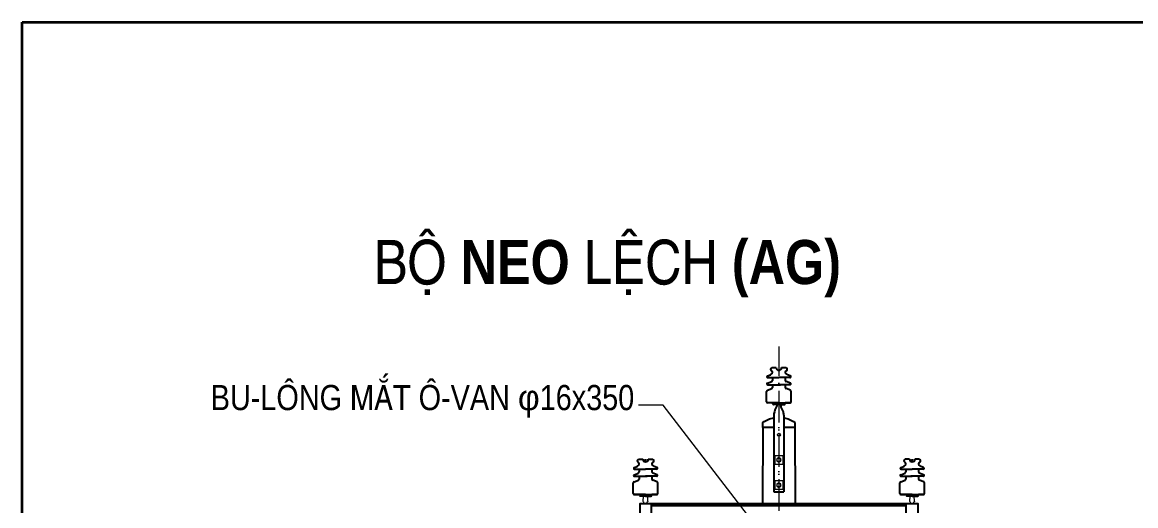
# Model space of a CAD drawing. Header units: millimetres. Extents: x -23083795 to 376618, y 113268 to 3804440.
# Drawn here: x 290304 to 293032, y 127477 to 128660 of the extents above; entities that cross this region are included whole.
import ezdxf

# ---------------------------------------------------------------- set-up
doc = ezdxf.new("R2010")
doc.units = ezdxf.units.MM
doc.header["$LTSCALE"] = 6
doc.linetypes.add('ACAD_ISO10W100', pattern=[18, 12, -3, 0, -3])
for name, color, linetype, lineweight in [('Netcoban', 4, 'Continuous', 25), ('Netlon', 5, 'Continuous', 40), ('netlonkhungten', 32, 'Continuous', 35), ('Nettim', 1, 'ACAD_ISO10W100', 5), ('Netvua', 3, 'Continuous', 20)]:
    doc.layers.add(name, color=color, linetype=linetype, lineweight=lineweight)
doc.styles.get("Standard").update_dxf_attribs({"font": 'VHELVCN_1.TTF', "height": 60})
doc.dimstyles.new('ISO-15', dxfattribs={"dimtxt": 2.5, "dimasz": 15, "dimexe": 15, "dimexo": 15, "dimgap": 10, "dimtad": 1, "dimtoh": 1, "dimdec": 0, "dimlfac": 0.5, "dimrnd": 1, "dimtxsty": 'Standard', "dimcen": 25, "dimclrd": 7, "dimclre": 7, "dimadec": 0, "dimazin": 0, "dimtfac": 1, "dimtdec": 0, "dimtmove": 0, "dimatfit": 3, "dimfxl": 1, "dimlwd": 0, "dimlwe": 0, "dimarcsym": 0})

msp = doc.modelspace()

# ---------------------------------------------------------------- linework, layer by layer
at = {"layer": 'Netcoban'}
for p, q in [((292129.62405, 127794.30556), (292136.59304, 127796.9807)), ((292137.79437, 127798.22093), (292138.59634, 127798.52878)), ((292139.80879, 127814.57792), (292150.90067, 127814.57792)), ((292164.04661, 127814.57792), (292175.13849, 127814.57792)), ((292177.1529, 127798.22093), (292176.35094, 127798.52878)), ((292185.32323, 127794.30556), (292178.35424, 127796.9807)), ((292129.41566, 127776.64071), (292140.01772, 127780.71046)), ((292130.15177, 127772.66903), (292157.47364, 127772.66903)), ((292130.36015, 127790.33388), (292157.47364, 127790.33388)), ((292141.86284, 127790.33388), (292141.86284, 127783.39513)), ((292141.86284, 127772.66903), (292141.86284, 127765.96568)), ((292153.77635, 127772.66903), (292161.17093, 127772.66903)), ((292184.58713, 127790.33388), (292157.47364, 127790.33388)), ((292184.79551, 127772.66903), (292157.47364, 127772.66903)), ((292173.08443, 127790.33388), (292173.08443, 127783.39513)), ((292173.08443, 127772.66903), (292173.08443, 127765.96568)), ((292185.53161, 127776.64071), (292174.92956, 127780.71046)), ((292127.48448, 127730.7726), (292127.48448, 127756.49355)), ((292129.3296, 127759.17823), (292140.01772, 127763.28101)), ((292185.61767, 127759.17823), (292174.92956, 127763.28101)), ((292187.4628, 127730.7726), (292187.4628, 127756.49355)), ((292157.47364, 127728.30773), (292129.94934, 127728.30773)), ((292142.68446, 127725.84287), (292142.68446, 127728.30773)), ((292157.47364, 127724.19963), (292144.32771, 127724.19963)), ((292147.59682, 127709.28483), (292152.30296, 127719.04204)), ((292153.32041, 127723.28442), (292153.33996, 127724.19963)), ((292157.47364, 127728.30773), (292184.99794, 127728.30773)), ((292157.47364, 127724.19963), (292170.61957, 127724.19963)), ((292161.62687, 127723.28442), (292161.60732, 127724.19963)), ((292167.35046, 127709.28483), (292162.64431, 127719.04204)), ((292172.26281, 127725.84287), (292172.26281, 127728.30773)), ((292184.99794, 127728.30773), (292173.08443, 127728.30773)), ((292145.14933, 127698.57668), (292145.14933, 127510.59065)), ((292169.79795, 127698.57668), (292169.79795, 127510.59065)), ((292169.79795, 127698.57668), (292169.79795, 127510.59065)), ((292118.44665, 127668.34184), (292117.19642, 127480.8069)), ((292196.50063, 127668.34184), (292197.75086, 127480.8069)), ((291813.21452, 127590.4995), (291824.3064, 127590.4995)), ((291837.45234, 127590.4995), (291848.54422, 127590.4995)), ((292477.49494, 127590.4995), (292466.40306, 127590.4995)), ((292501.73275, 127590.4995), (292490.64087, 127590.4995)), ((291802.8214, 127552.56229), (291813.42345, 127556.63204)), ((291803.02978, 127570.22713), (291809.99877, 127572.90228)), ((291803.5575, 127548.59061), (291830.87937, 127548.59061)), ((291803.76588, 127566.25546), (291830.87937, 127566.25546)), ((291811.20011, 127574.14251), (291812.00207, 127574.45036)), ((291815.26858, 127566.25546), (291815.26858, 127559.31671)), ((291815.26858, 127548.59061), (291815.26858, 127541.88726)), ((291827.18208, 127548.59061), (291834.57666, 127548.59061)), ((291857.99286, 127566.25546), (291830.87937, 127566.25546)), ((291858.20124, 127548.59061), (291830.87937, 127548.59061)), ((291846.49017, 127566.25546), (291846.49017, 127559.31671)), ((291846.49017, 127548.59061), (291846.49017, 127541.88726)), ((291858.93735, 127552.56229), (291848.33529, 127556.63204)), ((291850.55864, 127574.14251), (291849.75667, 127574.45036)), ((291858.72896, 127570.22713), (291851.75997, 127572.90228)), ((292456.00993, 127552.56229), (292466.61199, 127556.63204)), ((292456.21831, 127570.22713), (292463.1873, 127572.90228)), ((292456.74604, 127548.59061), (292484.06791, 127548.59061)), ((292456.95442, 127566.25546), (292484.06791, 127566.25546)), ((292464.38864, 127574.14251), (292465.19061, 127574.45036)), ((292468.45711, 127566.25546), (292468.45711, 127559.31671)), ((292468.45711, 127548.59061), (292468.45711, 127541.88726)), ((292487.7652, 127548.59061), (292480.37061, 127548.59061)), ((292511.18139, 127566.25546), (292484.06791, 127566.25546)), ((292511.38978, 127548.59061), (292484.06791, 127548.59061)), ((292499.6787, 127566.25546), (292499.6787, 127559.31671)), ((292499.6787, 127548.59061), (292499.6787, 127541.88726)), ((292512.12588, 127552.56229), (292501.52383, 127556.63204)), ((292503.74717, 127574.14251), (292502.94521, 127574.45036)), ((292511.9175, 127570.22713), (292504.94851, 127572.90228)), ((291800.89021, 127506.69418), (291800.89021, 127532.41513)), ((291802.73534, 127535.09981), (291813.42345, 127539.20259)), ((291859.02341, 127535.09981), (291848.33529, 127539.20259)), ((291860.86853, 127506.69418), (291860.86853, 127532.41513)), ((292454.07875, 127506.69418), (292454.07875, 127532.41513)), ((292455.92387, 127535.09981), (292466.61199, 127539.20259)), ((292512.21194, 127535.09981), (292501.52383, 127539.20259)), ((292514.05707, 127506.69418), (292514.05707, 127532.41513)), ((291803.35507, 127504.22931), (291815.26858, 127504.22931)), ((291830.87937, 127504.22931), (291803.35507, 127504.22931)), ((291816.0902, 127501.76445), (291816.0902, 127504.22931)), ((291830.87937, 127500.12121), (291817.73344, 127500.12121)), ((291830.87937, 127504.22931), (291858.40367, 127504.22931)), ((291830.87937, 127500.12121), (291844.0253, 127500.12121)), ((291845.66855, 127501.76445), (291845.66855, 127504.22931)), ((291858.40367, 127504.22931), (291846.49017, 127504.22931)), ((292145.14933, 127510.59065), (292169.79795, 127510.59065)), ((292484.06791, 127504.22931), (292456.54361, 127504.22931)), ((292456.54361, 127504.22931), (292468.45711, 127504.22931)), ((292469.27873, 127501.76445), (292469.27873, 127504.22931)), ((292484.06791, 127500.12121), (292470.92197, 127500.12121)), ((292484.06791, 127504.22931), (292511.5922, 127504.22931)), ((292484.06791, 127500.12121), (292497.21384, 127500.12121)), ((292498.85708, 127501.76445), (292498.85708, 127504.22931)), ((292511.5922, 127504.22931), (292499.6787, 127504.22931)), ((291845.25773, 127449.99612), (291845.25773, 127480.8069)), ((291845.25773, 127477.52041), (292469.68954, 127477.52041)), ((292469.68954, 127449.99612), (292469.68954, 127480.8069))]:
    msp.add_line(p, q, dxfattribs=at)
for points in [[(292145.14933, 127668.34184), (292118.44665, 127668.34184), (292118.44665, 127680.66616, -0.1077613261), (292145.14933, 127691.86355, -0.1077613261)], [(292169.79795, 127691.86355, -0.1077613261), (292196.50063, 127680.66616)]]:
    msp.add_lwpolyline(points, format="xyb", dxfattribs=at)
for points in [[(292196.50063, 127680.66616), (292196.50063, 127668.34184), (292169.79795, 127668.34184)], [(291907.56398, 127480.8069), (291907.29011, 127481.0123), (291907.13605, 127480.8069)], [(292407.3833, 127480.8069), (292407.65717, 127481.0123), (292407.81123, 127480.8069)]]:
    msp.add_lwpolyline(points, dxfattribs=at)
msp.add_lwpolyline([(291816.50101, 127449.99612), (292498.44627, 127449.99612), (292498.44627, 127480.8069), (291816.50101, 127480.8069)], close=True, dxfattribs=at)
for centre, radius, start, end in [((292130.36015, 127792.38793), 2.05405, 111, 270), ((292138.52886, 127796.30753), 2.04953, 111, 160.82527507), ((292139.80879, 127810.42581), 2.87567, 110.54948742, 252.76760364), ((292136.93312, 127803.16945), 4.92972, 289.71768049, 68.38172758), ((292138.14325, 127814.65111), 1.66715, 289.85049481, 357.48386624), ((292157.47364, 127814.57792), 6.57297, 180, 0), ((292178.01416, 127803.16945), 4.92972, 111.61827242, 250.28231951), ((292176.80403, 127814.65111), 1.66715, 182.51613376, 250.14950519), ((292175.13849, 127810.42581), 2.87567, 287.23239636, 69.45051258), ((292176.41842, 127796.30753), 2.04953, 19.17472493, 69), ((292184.58713, 127792.38793), 2.05405, 270, 69), ((292130.15177, 127774.72309), 2.05405, 111, 270), ((292138.98717, 127783.39513), 2.87567, 291, 0), ((292138.98717, 127765.96568), 2.87567, 291, 0), ((292175.96011, 127783.39513), 2.87567, 180, 249), ((292175.96011, 127765.96568), 2.87567, 180, 249), ((292184.79551, 127774.72309), 2.05405, 270, 69), ((292130.36015, 127756.49355), 2.87567, 111, 180), ((292184.58713, 127756.49355), 2.87567, 0, 69), ((292129.94934, 127730.7726), 2.46486, 180, 270), ((292144.32771, 127725.84287), 1.64324, 180, 270), ((292143.05249, 127723.50377), 10.27026, 334.25084615, 358.77620905), ((292171.89479, 127723.50377), 10.27026, 181.22379095, 205.74915385), ((292170.61957, 127725.84287), 1.64324, 270, 0), ((292184.99794, 127730.7726), 2.46486, 270, 0), ((292169.79795, 127698.57668), 24.64862, 154.25084615, 180), ((292145.14933, 127698.57668), 24.64862, 0, 25.74915385), ((291813.21452, 127586.34739), 2.87567, 110.54948742, 252.76760364), ((291810.33885, 127579.09103), 4.92972, 289.71768049, 68.38172758), ((291811.54898, 127590.57269), 1.66715, 289.85049481, 357.48386624), ((291830.87937, 127590.4995), 6.57297, 180, 0), ((291851.41989, 127579.09103), 4.92972, 111.61827242, 250.28231951), ((291850.20976, 127590.57269), 1.66715, 182.51613376, 250.14950519), ((291848.54422, 127586.34739), 2.87567, 287.23239636, 69.45051258), ((292466.40306, 127586.34739), 2.87567, 110.54948742, 252.76760364), ((292463.52739, 127579.09103), 4.92972, 289.71768049, 68.38172758), ((292464.73752, 127590.57269), 1.66715, 289.85049481, 357.48386624), ((292484.06791, 127590.4995), 6.57297, 180, 0), ((292504.60843, 127579.09103), 4.92972, 111.61827242, 250.28231951), ((292503.39829, 127590.57269), 1.66715, 182.51613376, 250.14950519), ((292501.73275, 127586.34739), 2.87567, 287.23239636, 69.45051258), ((291803.5575, 127550.64466), 2.05405, 111, 270), ((291803.76588, 127568.30951), 2.05405, 111, 270), ((291811.93459, 127572.22911), 2.04953, 111, 160.82527507), ((291812.3929, 127559.31671), 2.87567, 291, 0), ((291849.36584, 127559.31671), 2.87567, 180, 249), ((291849.82415, 127572.22911), 2.04953, 19.17472493, 69), ((291857.99286, 127568.30951), 2.05405, 270, 69), ((291858.20124, 127550.64466), 2.05405, 270, 69), ((292456.74604, 127550.64466), 2.05405, 111, 270), ((292456.95442, 127568.30951), 2.05405, 111, 270), ((292465.12313, 127572.22911), 2.04953, 111, 160.82527507), ((292465.58144, 127559.31671), 2.87567, 291, 0), ((292502.55437, 127559.31671), 2.87567, 180, 249), ((292503.01269, 127572.22911), 2.04953, 19.17472493, 69), ((292511.18139, 127568.30951), 2.05405, 270, 69), ((292511.38978, 127550.64466), 2.05405, 270, 69), ((291803.76588, 127532.41513), 2.87567, 111, 180), ((291812.3929, 127541.88726), 2.87567, 291, 0), ((291849.36584, 127541.88726), 2.87567, 180, 249), ((291857.99286, 127532.41513), 2.87567, 0, 69), ((292456.95442, 127532.41513), 2.87567, 111, 180), ((292465.58144, 127541.88726), 2.87567, 291, 0), ((292502.55437, 127541.88726), 2.87567, 180, 249), ((292511.18139, 127532.41513), 2.87567, 0, 69), ((291803.35507, 127506.69418), 2.46486, 180, 270), ((291817.73344, 127501.76445), 1.64324, 180, 270), ((291844.0253, 127501.76445), 1.64324, 270, 0), ((291858.40367, 127506.69418), 2.46486, 270, 0), ((292456.54361, 127506.69418), 2.46486, 180, 270), ((292470.92197, 127501.76445), 1.64324, 180, 270), ((292497.21384, 127501.76445), 1.64324, 270, 0), ((292511.5922, 127506.69418), 2.46486, 270, 0)]:
    msp.add_arc(centre, radius, start, end, dxfattribs=at)
at = {"layer": 'Netlon'}
for centre in [(291830.87937, 127587.95235), (292484.06791, 127587.95235)]:
    msp.add_circle(centre, 0.08216, dxfattribs=at)
at = {"layer": 'netlonkhungten'}
msp.add_lwpolyline([(290303.95978, 128659.81248), (310150.10347, 128659.81248), (310150.10347, 114283.45961), (290303.95978, 114283.45961)], close=True, dxfattribs=at)
at = {"layer": 'Nettim'}
for p, q in [((292157.47364, 127866.2148), (292157.47364, 126366.98183)), ((292157.47364, 127752.13783), (292157.47364, 126842.2895))]:
    msp.add_line(p, q, dxfattribs=at)
at = {"layer": 'Netvua'}
for p, q in [((291825.33475, 127487.42997), (291825.71808, 127500.12121)), ((291836.42399, 127487.42997), (291836.04066, 127500.12121)), ((292478.52329, 127487.42997), (292478.90662, 127500.12121)), ((292489.61253, 127487.42997), (292489.22919, 127500.12121)), ((291826.77127, 127480.8069), (291826.77127, 127486.23474)), ((291834.98747, 127480.8069), (291834.98747, 127486.23474)), ((292479.9598, 127480.8069), (292479.9598, 127486.23474)), ((292488.17601, 127480.8069), (292488.17601, 127486.23474))]:
    msp.add_line(p, q, dxfattribs=at)
for points in [[(292147.20338, 127578.37437), (292167.7439, 127578.37437), (292167.7439, 127598.91489), (292147.20338, 127598.91489)], [(292157.47364, 127594.33698), (292152.54391, 127591.4908), (292152.54391, 127585.79845), (292157.47364, 127582.95227), (292162.40336, 127585.79845), (292162.40336, 127591.4908)], [(292147.20338, 127516.75281), (292167.7439, 127516.75281), (292167.7439, 127537.29333), (292147.20338, 127537.29333)], [(292157.47364, 127532.71542), (292152.54391, 127529.86924), (292152.54391, 127524.17689), (292157.47364, 127521.33071), (292162.40336, 127524.17689), (292162.40336, 127529.86924)]]:
    msp.add_lwpolyline(points, close=True, dxfattribs=at)
for centre, radius in [((292157.47364, 127650.26619), 3.69729), ((292157.47364, 127588.64463), 4.73758), ((292157.47364, 127527.02307), 4.73758)]:
    msp.add_circle(centre, radius, dxfattribs=at)
for centre, start, end in [((291824.10288, 127487.46717), 270, 358.26993724), ((291837.65586, 127487.46717), 181.73006276, 270), ((292477.29142, 127487.46717), 270, 358.26993724), ((292490.84439, 127487.46717), 181.73006276, 270)]:
    msp.add_arc(centre, 1.23243, start, end, dxfattribs=at)

# ---------------------------------------------------------------- texts
at = {"insert": (291737.52996, 128056.70932), "char_height": 107.83773, "width": 2767.0834924, "attachment_point": 5}
msp.add_mtext('{\\fVNI-Helve-Condense|b1|i0|c0|p2;BOÄ NEO LEÄCH (AG)}', dxfattribs=at)
at = {"layer": 'Netcoban', "insert": (291803.16574, 127691.89909), "char_height": 61.62156, "attachment_point": 9}
msp.add_mtext('BU-LOÂNG MAÉT OÂ-VAN {\\fSymbol|b0|i0|c2|p16;f}16x350', dxfattribs=at)

# ---------------------------------------------------------------- leaders
at = {"layer": 'Netcoban'}
msp.add_leader([(292105.37204, 127422.83071), (291873.75281, 127722.70987), (291813.436, 127722.70987)], dimstyle='ISO-15', override={"dimgap": 10, "dimtad": 0}, dxfattribs=at)

doc.saveas('drawing.dxf')
